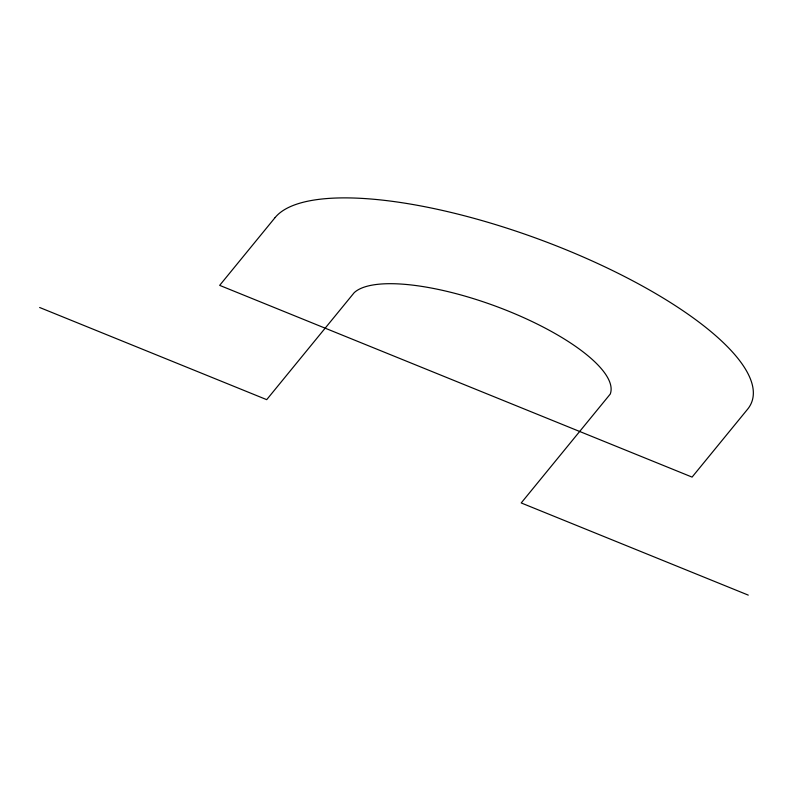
<?xml version="1.0" encoding="UTF-8"?>
<svg xmlns="http://www.w3.org/2000/svg" width="793" height="793" viewBox="0 0 793 793"><rect width="100%" height="100%" fill="white"/><g stroke="black" fill="none" stroke-linecap="round" stroke-linejoin="round"><path stroke-width="1.19" d="M39.65 307.496L266.706 399.652L354.174 292.696A138.488 42.792 20.2 0 1 505.339 309.894A138.488 42.792 20.2 0 1 610.223 394.111L521.209 502.95L748.265 595.117M275.121 217.55L219.671 285.361L692.081 477.099L747.531 409.297A256.228 79.181 20.2 0 0 564.071 248.943A256.228 79.181 20.2 0 0 275.121 217.55"/></g></svg>
